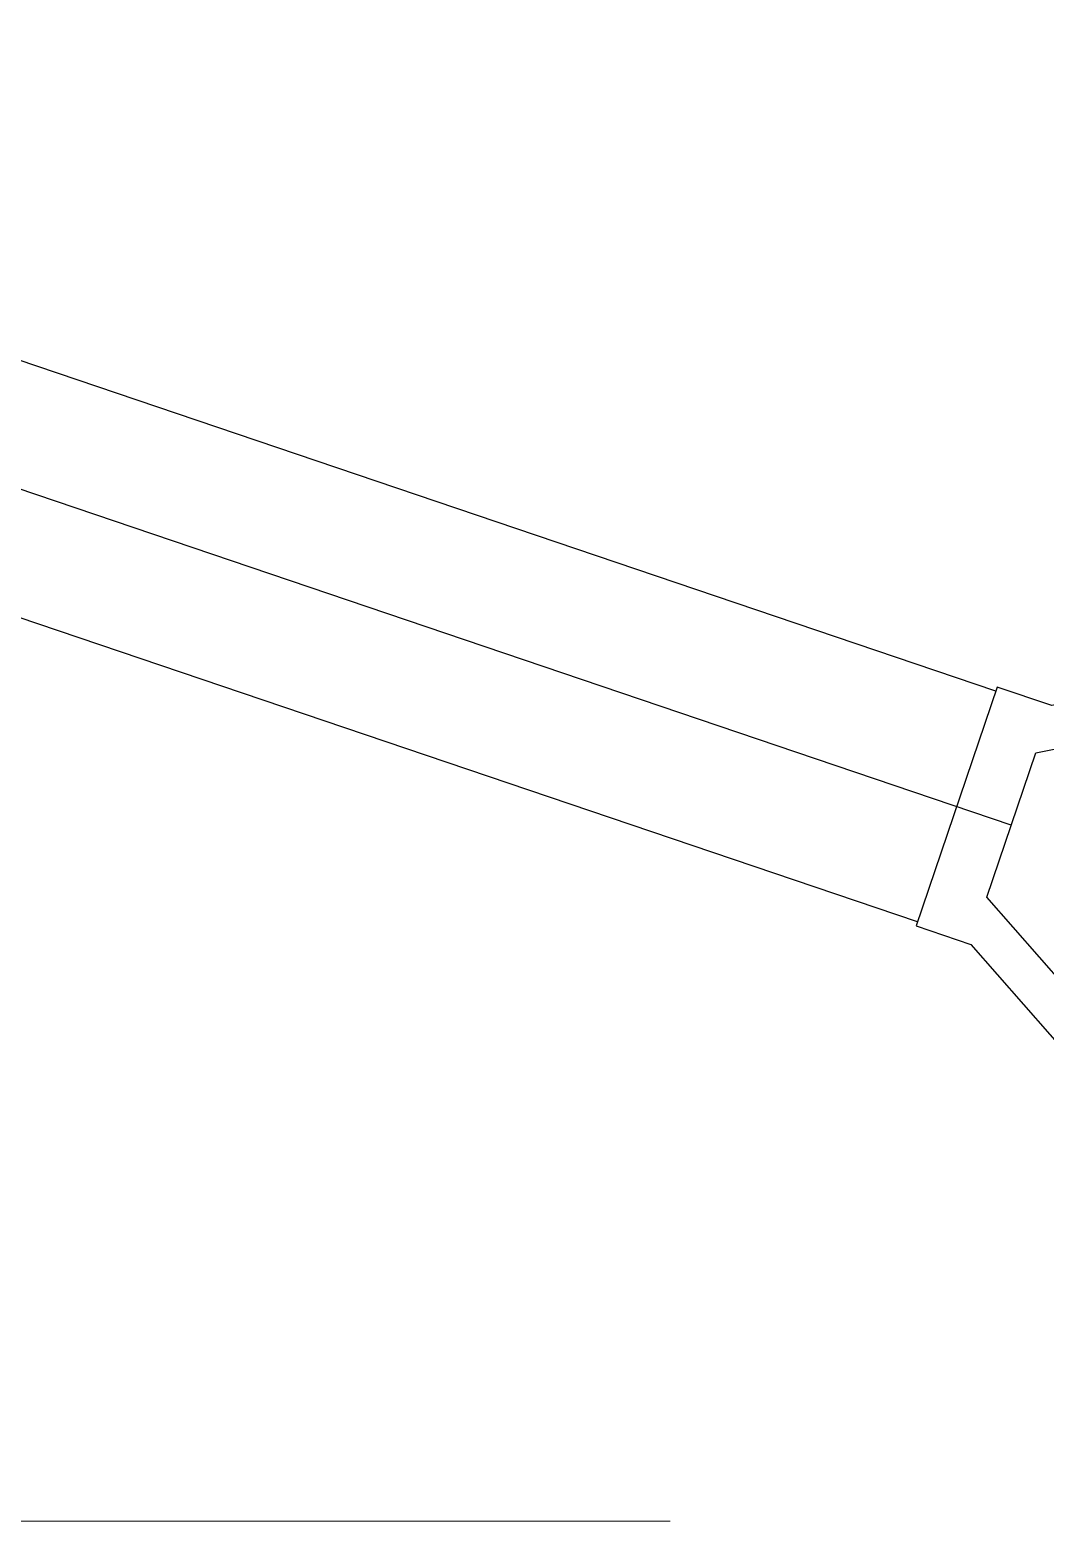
# Model space of a CAD drawing. Header units: inches. Extents: x 3312 to 5850, y 7905 to 11961.
# Drawn here: x 4287.75 to 4305.25, y 10059.18 to 10084.88 of the extents above; entities that cross this region are included whole.
import ezdxf

# ---------------------------------------------------------------- set-up
doc = ezdxf.new("R2010")
doc.units = ezdxf.units.IN
doc.header["$LTSCALE"] = 80
doc.header["$MEASUREMENT"] = 0
doc.linetypes.add('CENTER2', pattern=[1.125, 0.75, -0.125, 0.125, -0.125])
doc.linetypes.add('HIDDEN', pattern=[0.375, 0.25, -0.125])
for name, color, linetype in [('grid', 254, 'HIDDEN'), ('STORM', 250, 'Continuous'), ('STORM CL', 7, 'CENTER2'), ('STORM INLET', 250, 'Continuous')]:
    doc.layers.add(name, color=color, linetype=linetype)

msp = doc.modelspace()

# ---------------------------------------------------------------- linework, layer by layer
at = {"layer": 'grid', "color": 252, "linetype": 'HIDDEN', "lineweight": 0}
msp.add_line((3378.789, 10059.185), (5783.295, 10059.185), dxfattribs=at)
at = {"layer": 'STORM', "color": 5, "flags": 128}
for points in [[(4304.401, 10073.488), (4116.419, 10137.173), (4116.419, 10137.173, 0.134426), (4079.328, 10139.379)], [(4303.054, 10069.51), (4115.071, 10133.195), (4115.071, 10133.195, 0.123904), (4082.885, 10135.779)]]:
    msp.add_lwpolyline(points, format="xyb", dxfattribs=at)
at = {"layer": 'STORM CL', "color": 5, "flags": 128}
msp.add_lwpolyline([(4304.668, 10071.18), (4115.745, 10135.184, 0.351116), (4035.545, 10106.029)], format="xyb", dxfattribs=at)
at = {"layer": 'STORM INLET', "color": 5, "flags": 128}
msp.add_lwpolyline([(4308.464, 10073.096), (4308.74, 10073.911), (4305.366, 10073.238), (4304.425, 10073.557), (4303.03, 10069.441), (4303.971, 10069.122), (4306.242, 10066.536), (4306.518, 10067.351), (4304.247, 10069.937), (4305.09, 10072.423), (4308.464, 10073.096), (4306.518, 10067.351)], dxfattribs=at)

doc.saveas('drawing.dxf')
